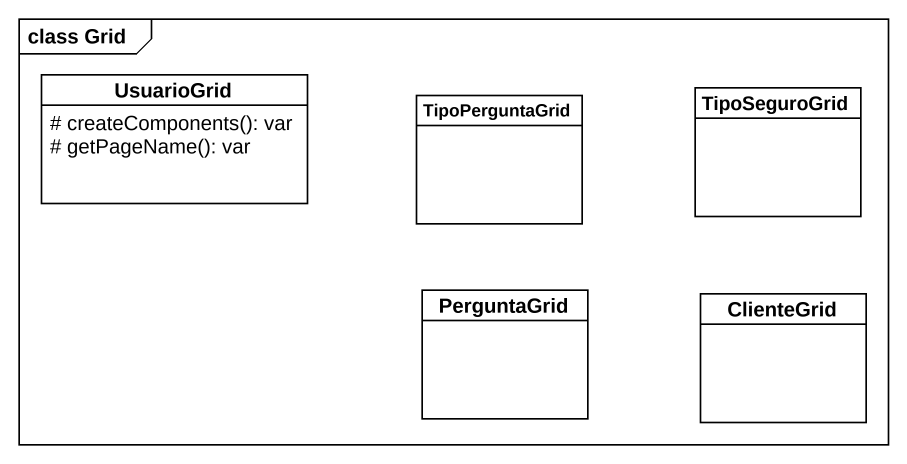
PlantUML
@startuml
mainframe class Grid
hide circle
hide empty members
skinparam classAttributeIconSize 0
class UsuarioGrid {
  # createComponents(): var
  # getPageName(): var
}
class TipoPerguntaGrid
class TipoSeguroGrid
class PerguntaGrid
class ClienteGrid
@enduml
